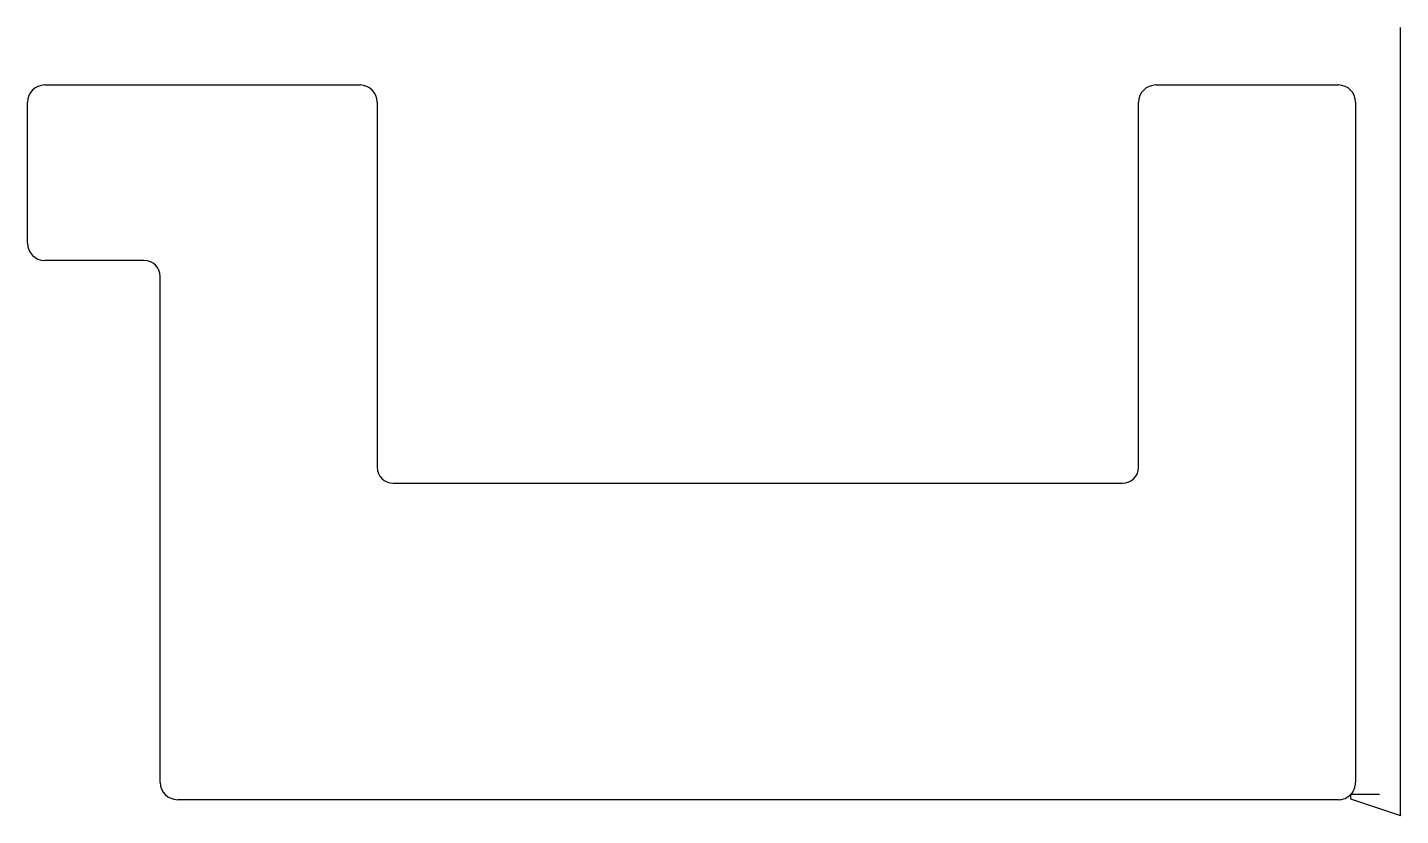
# Model space of a CAD drawing. Header units: metres. Extents: x 659 to 2313, y 0 to 950.
import ezdxf

# ---------------------------------------------------------------- set-up
doc = ezdxf.new("R2010")
doc.units = ezdxf.units.M

msp = doc.modelspace()

# ---------------------------------------------------------------- linework, layer by layer
at = {"layer": 'TOOL_0'}
for p, q in [((2313.413, 949), (2313.413, 950)), ((2313.413, 1), (2313.413, 949)), ((679.553, 880.631), (1059.553, 880.631)), ((2018.553, 880.631), (2238.553, 880.631)), ((658.803, 689.881), (658.803, 859.881)), ((1080.303, 859.881), (1080.303, 419.881)), ((1997.803, 419.881), (1997.803, 859.881)), ((2259.303, 859.881), (2259.303, 39.881)), ((799.553, 669.131), (679.553, 669.131)), ((818.803, 39.881), (818.803, 649.881)), ((1099.553, 400.631), (1978.553, 400.631)), ((2238.553, 19.131), (839.553, 19.131)), ((2253.225, 25.209), (2253.225, 20.209)), ((2253.225, 20.209), (2313.413, 0)), ((2288.226, 25.209), (2253.226, 25.209)), ((2313.413, 0), (2313.413, 1)), ((2313.413, 1), (2313.413, 0)), ((2313.413, 0), (2313.413, 1))]:
    msp.add_line(p, q, dxfattribs=at)
for centre, radius, start, end in [((679.553, 859.881), 20.75, 90, 180), ((1059.553, 859.881), 20.75, 0, 90), ((2018.553, 859.881), 20.75, 90, 180), ((2238.553, 859.881), 20.75, 0, 90), ((679.553, 689.881), 20.75, 180, 270), ((799.553, 649.881), 19.25, 0, 90), ((1099.553, 419.881), 19.25, 180, 270), ((1978.553, 419.881), 19.25, 270, 0), ((839.553, 39.881), 20.75, 180, 270), ((2238.553, 39.881), 20.75, 315, 0), ((2238.554, 39.881), 20.749, 269.997239, 315)]:
    msp.add_arc(centre, radius, start, end, dxfattribs=at)

doc.saveas('drawing.dxf')
